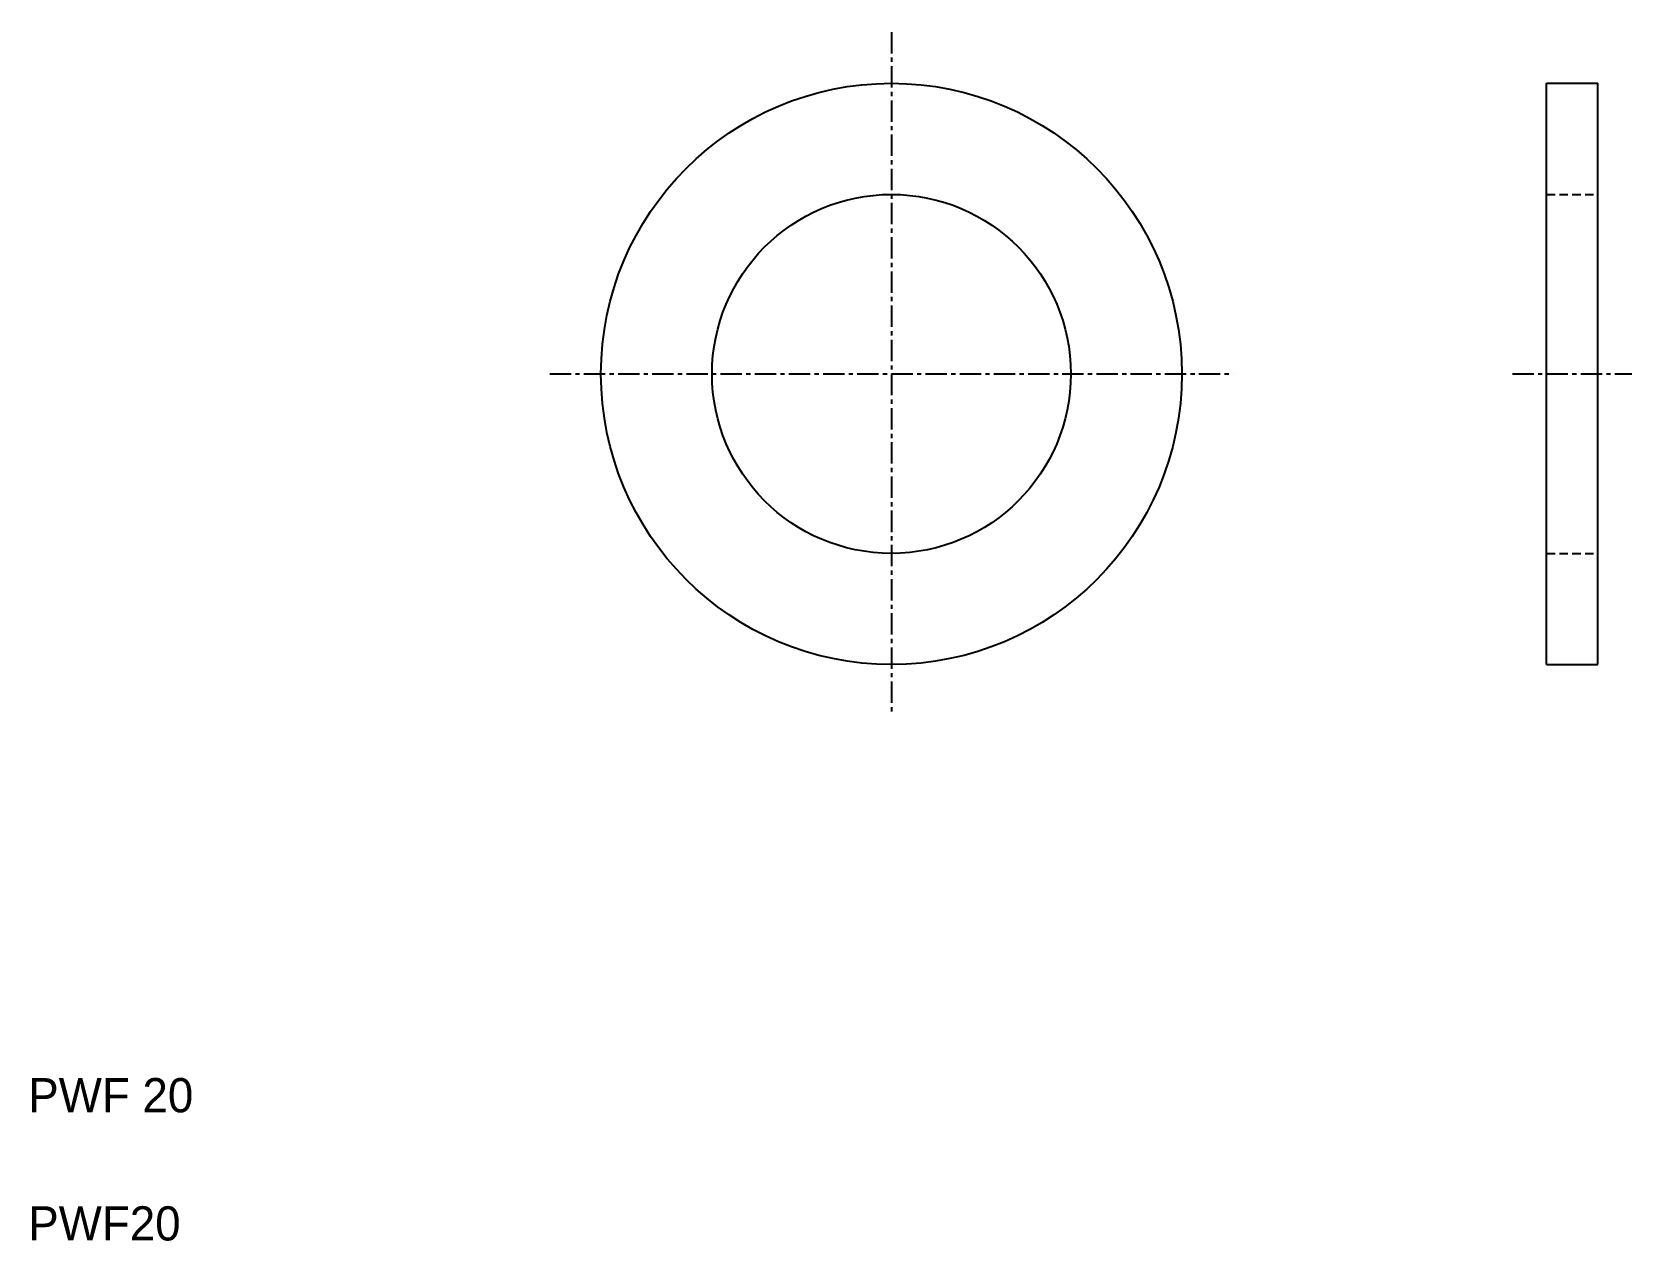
# Model space of a CAD drawing. Extents: x 5.2 to 98.9, y 5 to 75.7.
import ezdxf

# ---------------------------------------------------------------- set-up
doc = ezdxf.new("R2010")
doc.units = 0
doc.linetypes.add('CENTER', pattern=[2, 1.25, -0.25, 0.25, -0.25])
doc.linetypes.add('DASHED', pattern=[0.75, 0.5, -0.25])
doc.layers.get('0').update_dxf_attribs({"linetype": 'CONTINUOUS'})
doc.layers.add('CENTER', color=1, linetype='CENTER')

msp = doc.modelspace()

# ---------------------------------------------------------------- linework, layer by layer
at = {"color": 7, "linetype": 'CONTINUOUS'}
for p, q in [((93.873, 38.695), (93.873, 72.695)), ((93.873, 72.695), (96.873, 72.695)), ((96.873, 38.695), (96.873, 72.695)), ((96.873, 55.695), (96.873, 55.695)), ((93.873, 38.695), (96.873, 38.695))]:
    msp.add_line(p, q, dxfattribs=at)
at = {"color": 3, "linetype": 'DASHED'}
for p, q in [((93.873, 66.195), (96.873, 66.195)), ((93.873, 45.195), (96.873, 45.195)), ((93.873, 45.162), (93.906, 45.195))]:
    msp.add_line(p, q, dxfattribs=at)
at = {"color": 7, "linetype": 'CONTINUOUS'}
for radius in [17, 10.5]:
    msp.add_circle((55.525, 55.695), radius, dxfattribs=at)
at = {"layer": 'CENTER', "color": 1, "linetype": 'CENTER'}
for p, q in [((55.525, 75.695), (55.525, 35.695)), ((35.525, 55.695), (75.525, 55.695)), ((91.873, 55.695), (98.873, 55.695))]:
    msp.add_line(p, q, dxfattribs=at)

# ---------------------------------------------------------------- texts
at = {"color": 7, "linetype": 'CONTINUOUS'}
for s, p in [('PWF 20', (5, 12.5)), ('PWF20', (5, 5))]:
    msp.add_text(s, height=2, dxfattribs=at).set_placement(p)

doc.saveas('drawing.dxf')
